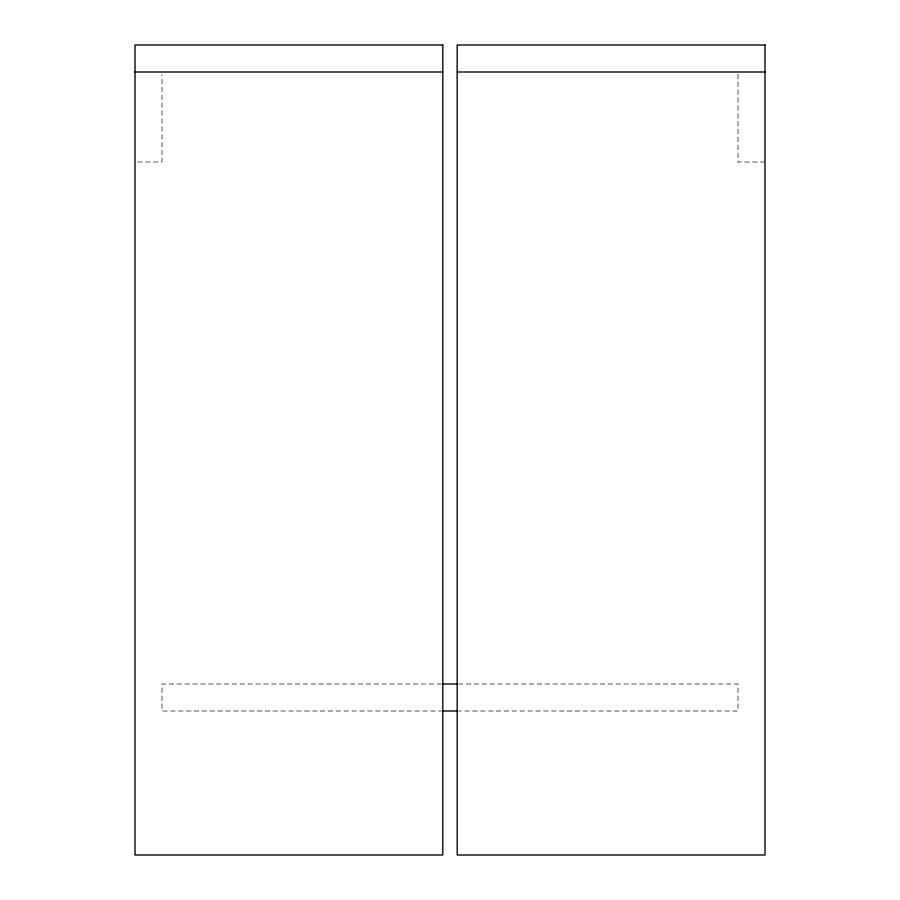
<?xml version="1.0" encoding="UTF-8"?>
<svg xmlns="http://www.w3.org/2000/svg" width="900" height="900" viewBox="0 0 900 900"><rect width="100%" height="100%" fill="white"/><g stroke="black" fill="none" stroke-linecap="round" stroke-linejoin="round"><path stroke-width="0.67" stroke-dasharray="4.5 3.38" d="M137.7 162L162 162L162 74.812M765 162L738 162L738 72M441.574 684L162 684L162 711L441.574 711M458.426 684L738 684L738 711L458.426 711"/><path stroke-width="1.35" d="M135 72L442.8 72M457.2 72L765 72M442.98 684L457.02 684M442.98 711L457.02 711M442.8 45L135 45L135 855L442.8 855L442.8 45M765 45L457.2 45L457.2 855L765 855L765 45"/></g></svg>
